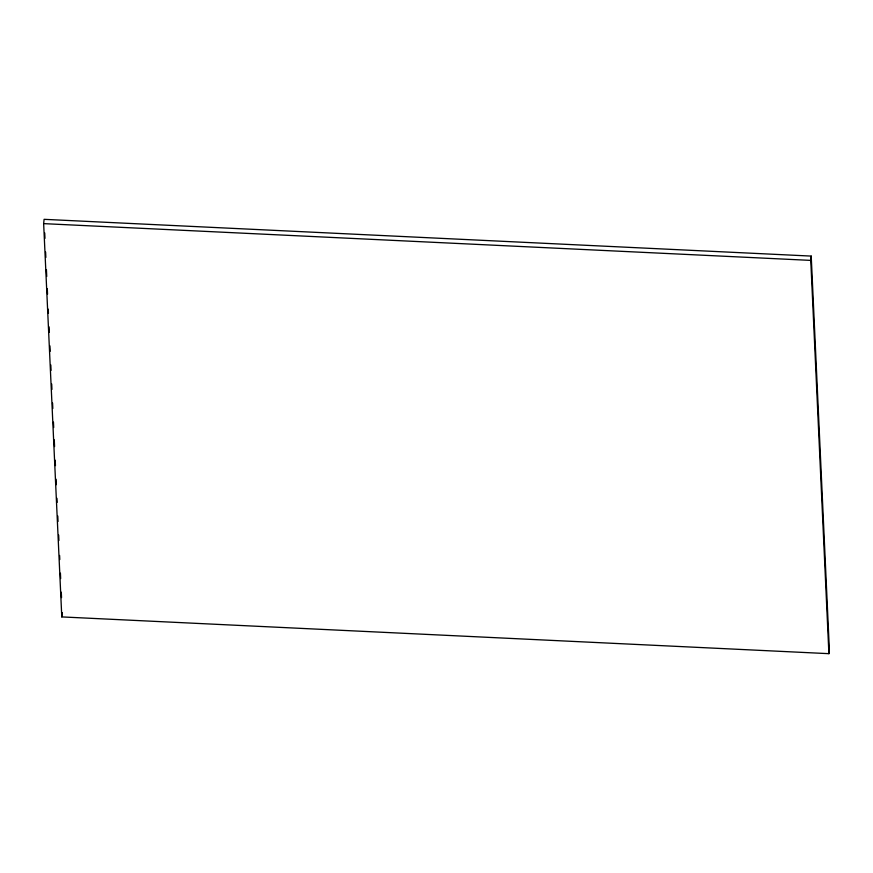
<?xml version="1.0" encoding="UTF-8"?>
<svg xmlns="http://www.w3.org/2000/svg" width="873" height="873" viewBox="0 0 873 873"><rect width="100%" height="100%" fill="white"/><g stroke="black" fill="none" stroke-linecap="round" stroke-linejoin="round"><path stroke-width="1.31" d="M43.65 223.63L44.097 219.33L811.213 256.084L829.35 649.37L828.903 653.67L61.787 616.916L43.65 223.63L810.766 260.394L828.903 653.67M61.787 616.916L62.234 612.606M810.766 260.394L811.213 256.084M44.719 232.938L44.97 238.373M45.603 251.981L45.854 257.426M46.422 269.681L46.727 276.479M47.295 288.723L47.546 294.168M48.233 309.14L48.43 313.221M49.052 326.829L49.303 332.275M49.936 345.883L50.187 351.328M50.809 364.936L51.06 370.381M51.693 383.989L51.944 389.434M52.566 403.042L52.816 408.488M53.449 422.096L53.7 427.53M54.268 439.785L54.573 446.583M55.206 460.191L55.457 465.636M56.079 479.244L56.33 484.69M56.963 498.297L57.149 502.379M57.782 515.987L58.033 521.432M58.655 535.04L58.906 540.485M59.604 555.457L59.79 559.538M60.412 573.146L60.663 578.592M61.296 592.2L61.547 597.634"/></g></svg>
